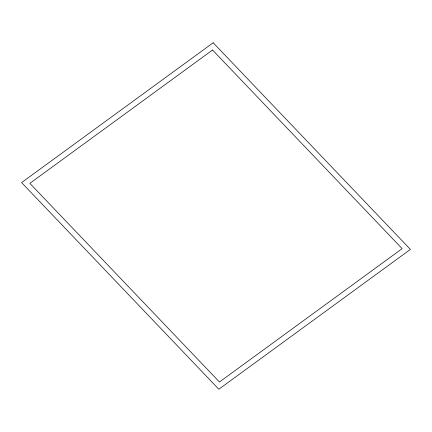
<?xml version="1.0" encoding="UTF-8"?>
<svg xmlns="http://www.w3.org/2000/svg" width="432" height="432" viewBox="0 0 432 432"><rect width="100%" height="100%" fill="white"/><g stroke="black" fill="none" stroke-linecap="round" stroke-linejoin="round"><path stroke-width="0.65" d="M213.181 42.768L21.6 182.585L218.819 389.232L410.4 249.415L213.181 42.768M212.549 50.009L29.857 183.341L219.451 381.991L402.143 248.659L212.549 50.009"/></g></svg>
